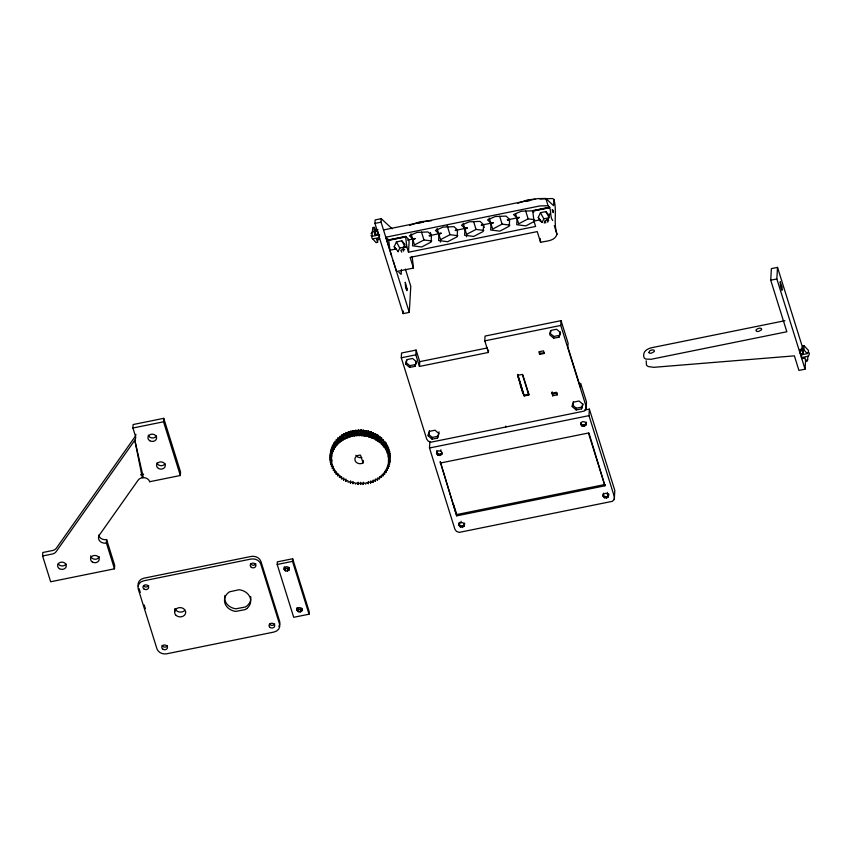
<?xml version="1.0" encoding="UTF-8"?>
<svg xmlns="http://www.w3.org/2000/svg" width="852" height="852" viewBox="0 0 852 852"><rect width="100%" height="100%" fill="white"/><g stroke="black" fill="none" stroke-linecap="round" stroke-linejoin="round"><path stroke-width="1.28" d="M343.675 477.897L343.558 480.07C344.517 478.909 346.572 479.57 345.763 481.21L347.083 480.464L347.999 480.847L348.085 482.2L350.268 481.678L350.492 483.009L351.62 482.083L352.6 482.338L352.962 483.648L353.995 482.637L354.996 482.818L355.486 484.106L356.413 483.031L357.425 483.137L358.053 484.394L358.862 483.244L359.874 483.276L360.63 484.479L361.312 483.276L362.334 483.244L363.197 484.394L363.761 483.137L364.762 483.031L365.742 484.117C365.583 482.392 367.659 482.211 368.245 483.648C367.894 481.881 370.013 481.678 370.695 483.009L370.854 481.678L373.059 482.2L373.08 480.858L373.975 480.464L375.327 481.22L375.455 479.048M403.518 250.669L403.603 247.517L404.988 244.513L401.803 240.807L396.414 241.893L394.199 246.707L395.317 248.752M98.736 535.067A6.337 5.293 3.3 0 0 106.617 539.561L114.679 565.345L114.477 568.817L50.662 581.756L42.6 555.983L42.802 552.501L52.515 550.53A6.337 5.304 3.4 0 0 56.381 548.145L135.021 436.725A6.337 5.304 3.3 0 0 135.873 434.371M114.477 568.817L106.415 543.033L106.617 539.561M106.415 543.033A6.337 5.304 3.3 0 1 99.759 541.009A6.337 5.304 3.3 0 1 99.333 535.12L138.109 480.187A6.337 5.304 3.3 0 1 142.316 477.727L134.818 440.196A6.337 5.304 3.4 0 0 135.468 436.192L132.912 428.013L133.114 424.541L163.754 418.332L180.549 472.019L180.347 475.491L149.707 481.71M180.347 475.491L163.552 421.804L163.754 418.332M174.756 611.811L174.905 609.201M277.198 564.471L277.347 561.862L292.662 558.763L309.191 611.598L309.042 614.207L293.716 617.306L277.198 564.471L292.513 561.361L292.662 558.763M284.121 569.434L284.27 566.836L285.526 568.231L287.561 568.497L289.201 567.475L289.052 570.084L287.412 571.096L285.367 570.829L284.121 569.434L284.398 567.73L286.048 566.718L288.082 566.985L289.329 568.38L289.052 570.084M285.367 570.829L285.526 568.231M287.412 571.096L287.561 568.497M296.901 610.288L297.05 607.689L298.296 609.084L300.341 609.35L301.981 608.328L301.832 610.937L300.192 611.949L298.147 611.683L296.901 610.288L297.178 608.584L298.818 607.572L300.863 607.838L302.109 609.233L301.832 610.937M298.147 611.683L298.296 609.084M300.192 611.949L300.341 609.35M330.576 451.315L330.097 459.963L331.503 459.334L331.503 458.482L330.097 457.812L330.352 453.466M330.097 457.812L331.566 457.29L331.652 456.438L330.32 455.66L331.843 455.245L332.014 454.414L330.768 453.552L331.013 449.206M331.002 459.899L330.757 464.244L332.003 463.403L331.833 462.583L330.31 462.114L330.565 457.769M330.768 453.552L332.323 453.243L332.589 452.423L331.428 451.475L331.673 447.13M331.566 457.29L331.694 455.117M343.558 480.07L343.729 478.728L341.46 478.771L341.79 477.461L341.024 476.896L339.511 477.333L339.969 476.055L339.266 475.427L337.712 475.757L338.308 474.521L337.658 473.85L336.082 474.063L336.796 472.871L336.22 472.157L334.623 472.264L335.454 471.124L333.345 470.368L334.303 469.303L333.877 468.515L332.28 468.387L333.334 467.397L332.994 466.587L331.407 466.342L331.534 464.17M331.769 459.217L331.652 461.39L330.31 462.114M331.428 451.475L333.015 451.283L333.356 450.495L332.301 449.462L332.546 445.117L334.154 445.042M332.323 453.243L332.45 451.07M333.015 451.283L333.143 449.11M333.377 447.524L333.622 443.178L335.23 443.221L334.985 447.566L333.377 447.524L334.325 448.621L333.899 449.387L332.301 449.462M332.28 468.387L332.461 465.128M333.899 449.387L334.027 447.215M334.325 448.621L334.453 446.448M333.345 470.368L333.473 468.195M334.644 445.671L334.9 441.325L336.497 441.485L336.242 445.83L334.644 445.671L335.486 446.831L334.985 447.566M336.242 445.83L336.828 445.138L336.114 443.924L336.359 439.579L337.914 439.877M334.623 472.264L334.74 470.091M336.828 445.138L337.009 441.879M337.69 444.19L337.999 437.949L339.543 438.333L339.298 442.667L337.754 442.284L338.34 443.551L336.114 443.924M336.082 474.063L336.199 471.891M338.34 443.551L337.999 437.949M339.554 440.782L339.799 436.437L341.311 436.927L341.056 441.272L339.554 440.782L340.012 442.082L339.298 442.667M337.712 475.757L337.839 473.584M340.012 442.082L339.799 436.437M341.514 439.408L341.758 435.063L343.218 435.67L342.962 440.015L341.514 439.408L341.833 440.729L341.056 441.272M339.511 477.333L339.639 475.16M341.833 440.729L341.758 435.063M343.601 438.194L343.857 433.849L345.241 434.541L344.985 438.887L343.601 438.194L343.793 439.525L342.962 440.015M341.46 478.771L341.588 476.598M344.985 438.887L345.859 438.471L346.061 432.784L347.382 433.583L347.126 437.917L348.042 437.566L348.138 436.224L350.31 436.82L350.79 431.155L351.929 432.124C350.704 440.899 354.272 434.595 353.271 430.601L354.304 431.655L354.049 435.99C356.7 435.979 355.167 431.772 355.795 430.239L356.722 431.346L356.466 435.692C359.171 435.862 357.84 431.602 358.362 430.047L359.161 431.229L358.916 435.574L359.927 435.574L360.684 434.392L360.928 430.047L361.621 431.282L361.365 435.628L362.388 435.692L363.25 434.584L363.506 430.239L362.632 431.357L362.388 435.692M348.042 437.566L348.383 431.879L349.618 432.773L349.363 437.108M345.763 481.21L345.891 479.037M352.653 436.256L353.271 430.601M350.492 483.009L350.609 480.837M355.05 435.851L355.795 430.239M352.962 483.648L353.09 481.476M357.478 435.617L358.362 430.047M359.927 435.574L360.928 430.047M358.053 484.394L358.181 482.221M377.468 229.912L375.423 230.328C373.826 222.745 373.538 232.873 375.178 234.588L378.245 233.959L374.944 223.405L375.136 219.922L381.27 218.687L392.208 228.826M375.178 234.588L374.912 230.232L377.968 229.603M360.63 484.479L360.747 482.307M364.816 436L365.071 431.655L366.051 430.611L365.796 434.946L364.816 436L363.815 435.851L363.506 430.239M363.133 462.892L360.46 455.138A5.155 4.303 3.3 0 0 355.028 460.431A5.155 4.303 3.3 0 0 362.931 463.03L363.272 460.463M363.197 484.394L363.325 482.221M367.212 436.469L367.468 432.124L368.554 431.155L368.309 435.5L367.212 436.469L366.232 436.256L366.051 430.611M372.377 235.461L371.781 237.91L372.729 238.901L379.374 237.58L379.555 234.385M369.566 437.119L369.811 432.773L370.993 431.889L370.748 436.224L369.566 437.119L368.596 436.831L368.554 431.155M377.968 239.029L377.596 242.33L376.637 239.242L379.694 238.613L403.156 313.621L409.279 312.375L381.068 222.159L381.27 218.687M368.245 483.648L368.373 481.476M371.834 437.928L372.09 433.583L373.357 432.784L373.112 437.129L371.834 437.928L370.897 437.566L370.993 431.889M376.105 440.015L376.35 435.67L377.777 435.074L377.532 439.419L376.105 440.015L375.306 439.557L375.37 438.194L373.123 438.471L373.357 432.784M370.695 483.009L370.822 480.837M374.017 438.897L374.273 434.552L375.625 433.849L375.306 439.557M373.059 482.2L373.187 480.027M391.579 255.696L389.886 250.147L388.672 239.838L385.807 237.229L539.902 205.928L548.113 205.747C552.213 209.198 549.295 216.259 552.682 220.519M378.064 441.283L378.32 436.938L379.8 436.437L379.545 440.782L378.064 441.283L377.266 440.74L377.777 435.074M379.896 442.678L380.152 438.333L381.675 437.949L381.43 442.294L379.161 442.082L379.278 439.909M375.327 481.22L375.21 479.878L376.062 479.42L377.479 480.07L377.606 477.897M377.479 480.07L377.223 478.739L379.502 478.771L379.63 476.609M383.102 445.83L382.495 445.149L383.144 443.924L381.579 444.201L381.834 439.856L383.4 439.589L383.102 445.83L384.699 445.681L384.944 441.336L383.517 441.677M382.495 445.149L382.623 442.976M379.502 478.771L379.119 477.461L381.387 477.333L381.515 475.16M384.806 443.359L386.307 443.189L386.062 447.534L383.911 446.842L384.039 444.669M384.454 447.577L384.582 445.404M381.387 477.333L380.865 476.055L383.112 475.767L383.24 473.595M387.234 449.473L385.626 449.398L385.881 445.053L387.479 445.127L387.234 449.473L386.222 450.495L386.606 451.294L388.203 451.485L388.459 447.14L386.861 446.959M383.112 475.767L382.463 474.521L384.667 474.074L384.784 471.901M386.286 449.409L386.414 447.247M384.667 474.074C383.017 472.977 384.603 471.454 386.031 472.264L386.158 470.091M389.215 449.206L388.97 453.552L387.394 453.253L387.522 451.081M386.031 472.264L385.136 471.135L385.605 470.389L387.213 470.368L387.33 468.195M388.597 452.945L390.088 453.466L389.843 457.812L388.352 457.29L388.469 455.117M387.213 470.368L386.201 469.303L386.584 468.525L388.182 468.387L388.374 465.139M390.205 455.628L389.833 462.125L388.469 461.39L388.597 459.217M388.182 468.387L387.074 467.397L387.372 466.598L388.949 466.353L389.204 462.008M388.352 457.29L388.224 456.448L389.513 455.671L389.769 451.326M388.949 466.353L387.745 465.437L387.969 464.606L389.502 464.255L389.694 460.996M401.398 269.605L401.122 274.387L398.906 272.342M549.636 207.206L532.713 210.636L533.948 221.083L535.62 226.451L408.502 252.224L406.819 246.867L405.595 236.409L388.672 239.838M403.156 313.621L403.305 311.012M488.398 352.451L484.777 340.853L485.054 336.071L561.053 320.661L560.776 325.443L586.219 406.787L586.059 409.237L584.195 411.101L431.048 442.156L428.311 441.219L426.724 439.131L401.281 357.787L401.558 353.005L416.106 350.055L419.738 361.653L419.461 366.435L488.398 352.451L488.537 350.055M408.502 252.224L409.098 241.808L408.161 238.784L405.595 236.409M405.722 364.038L407.192 359.565L412.581 358.468L416.511 361.855L415.041 366.328L409.642 367.425L405.722 364.038L406.553 360.066M431.133 234.896L427.96 231.957L417.086 232.372L409.386 235.727L412.549 238.666L415.169 238.56L412.89 239.753L412.538 245.834L421.655 246.984L431.112 242.064L431.463 235.983L429.27 235.706L431.133 234.896L430.367 232.468M409.279 312.375L410.781 286.315L405.382 269.051M409.642 367.425L409.748 365.689L405.818 362.302M415.041 366.328L416.245 361.237M419.461 366.435L415.829 354.826L416.106 350.055M438.94 234.47L438.588 240.552L447.694 241.702L457.162 236.781L457.513 230.7L455.319 230.423L457.173 229.614L453.999 226.675L443.125 227.09L435.425 230.445L438.599 233.384L441.219 233.278L438.94 234.47L440.548 239.625L440.409 242.053M428.162 435.787L429.632 431.314L435.021 430.217L438.95 433.604L437.481 438.077L432.081 439.174L428.162 435.787L429.365 430.697M584.515 410.121L589.371 409.13L588.998 415.648L614.441 496.993L614.271 499.442L612.407 501.317L459.26 532.372L456.523 531.435L454.936 529.337L429.493 447.992L429.877 441.474M432.081 439.174L432.188 437.438L428.258 434.051M436.575 453.722L436.65 452.412L437.971 453.892L440.133 454.18L441.868 453.104L441.794 454.404L440.058 455.479L437.896 455.192L436.575 453.722L436.948 450.612M437.481 438.077L439.046 431.857M437.896 455.192L437.971 453.892M440.058 455.479L440.133 454.18M441.794 454.404L442.092 452.604L440.772 451.123L440.846 449.824M456.704 515.854L440.26 461.763L456.704 515.854L604.952 485.789L588.913 432.954M464.979 229.188L464.628 235.269L473.744 236.419L483.201 231.499L483.553 225.418L481.359 225.141L483.222 224.332L480.049 221.392L469.175 221.808L461.475 225.162L464.638 228.102L467.258 227.995L464.979 229.188L466.598 234.343L466.459 236.771M453.285 503.82L457.077 515.449M464.606 523.043L464.233 526.153L462.498 527.228L460.336 526.941L459.015 525.46L459.388 522.361L459.196 525.301M460.336 526.941L460.41 525.641L459.09 524.161M459.015 525.46L459.313 523.66L461.049 522.585L461.124 521.286M462.498 527.228L462.572 525.918L464.308 524.843L464.233 526.153M491.029 223.906L490.677 229.987L499.783 231.148L509.251 226.217L509.602 220.135L507.409 219.859L509.262 219.049L506.088 216.11L495.214 216.525L487.514 219.88L490.688 222.819L493.308 222.713L491.029 223.906L492.637 229.06L502.105 224.129L509.911 225.13M533.725 212.297L532.138 210.827L521.264 211.243L513.564 214.597L516.727 217.537L519.347 217.441L517.068 218.623L516.717 224.704L525.833 225.865L534.247 221.488M505.822 426.937L505.875 426.064M524.182 395.946L517.728 375.327L517.782 374.454L524.182 395.946L528.783 395.019L528.826 394.135L522.755 374.731M539.582 351.982L539.689 354.368L544.279 353.431L544.332 352.558L539.731 353.484M539.934 198.953L552.533 198.527L553.928 199.475L553.576 205.641L545.834 198.463L537.623 198.633L383.528 229.933M553.683 338.212L549.764 334.836L551.233 330.352L556.622 329.266L560.552 332.642L559.082 337.126L553.683 338.212L553.789 336.476L549.859 333.1L550.594 330.853M552.65 395.797L552.139 392.122L552.65 395.797L557.24 394.859L557.346 393.123L552.746 394.061M559.082 337.126L560.286 332.024M572.203 406.574L573.673 402.101L579.062 401.004L582.992 404.391L581.522 408.864L576.122 409.961L572.203 406.574L573.407 401.484M576.122 409.961L576.229 408.225L572.299 404.838M580.617 424.509L580.691 423.21L582.012 424.679L584.174 424.967L585.91 423.891L586.208 422.091L585.835 425.201L584.099 426.266L581.937 425.989L580.617 424.509L580.904 422.709L582.651 421.633L584.813 421.91L586.133 423.391M581.522 408.864L582.725 403.773M581.937 425.989L582.012 424.679M584.099 426.266L584.174 424.967M586.059 409.237L586.495 402.006L580.659 383.336L580.436 387.234L567.879 347.094L568.103 343.196L561.053 320.661M585.835 425.201L585.91 423.891M603.056 496.258L603.131 494.948L604.451 496.428L606.613 496.716L608.349 495.64L608.647 493.83L608.573 495.14L608.275 496.94L606.539 498.015L604.377 497.728L603.056 496.258L603.429 493.148M604.377 497.728L604.451 496.428M606.539 498.015L606.613 496.716M608.573 495.14L607.252 493.659L607.327 492.36M608.275 496.94L608.349 495.64M614.271 499.442L614.814 490.475L589.371 409.13M646.189 360.811L646.519 365.252L648.148 366.52L653.697 367.329L794.383 355.859L798.931 370.418L805.065 369.172L805.587 360.172M784.905 320.703L651.833 347.691A7.913 4.143 -17.4 0 0 644.613 351.801A21.289 11.151 -17.4 0 0 644.25 358.021L645.827 359.097L651.173 359.267L786.843 331.758L770.719 280.202L771.39 268.625L777.514 267.379L802.989 348.819M803.116 351.525L803.361 353.335L800.305 353.963L776.843 278.966L777.514 267.379M800.305 353.963L800.028 349.597L803.095 348.979M808.26 352.494L809.272 352.994L809.166 354.805L808.047 356.232L801.434 357.574L801.615 354.379M350.31 436.82L350.79 431.155M386.606 451.294L386.733 449.132M808.047 356.232L807.323 360.769L805.79 361.078L804.821 357.989L801.764 358.617L805.065 369.172M379.374 237.58L378.565 235.003L371.93 236.323L372.75 227.559L374.454 227.239M547.815 221.935L549.029 215.311L545.844 211.594L540.456 212.691L538.24 217.494L540.487 221.584M348.383 431.879L348.298 433.221L349.618 432.773M388.469 461.39L388.512 460.549L389.95 459.973L388.512 459.345L388.469 458.493L389.843 457.812M375.508 435.191L375.625 433.849M377.266 440.74L377.532 439.419M806.216 359.917L805.79 361.078M807.739 359.608L807.323 360.769M379.406 437.736L379.8 436.437M379.161 442.082L379.545 440.782M544.247 223.096L544.854 221.158L546.718 220.018L548.752 220.359M278.87 626.476L279.882 624.047L279.69 621.459L260.882 561.319C259.445 557.485 255.057 555.749 251.202 556.431L143.967 578.178L141.187 579.264L139.142 581.16L138.13 583.588L138.322 586.176M381.153 439.206L381.675 437.949M381.43 442.294L380.897 443.551L381.579 444.201M398.118 251.638L399.78 248.038L396.414 241.893M542.16 222.425L543.821 218.826L540.456 212.691M550.339 213.021L548.688 216.046M553.928 199.475C557.123 210.7 553.278 222.755 556.974 234.236C554.94 241.286 546.302 240.86 540.583 242.309L537.239 231.606L410.11 257.379L413.454 268.082L397.277 271.362L396.521 271.362L393.166 260.733M333.643 445.298L333.792 445M333.973 444.616L334.41 443.796L334.09 444.393M383.911 446.842L384.699 445.681M807.27 353.623L808.356 352.227L808.463 350.417L804 345.688L803.937 349.938L807.27 353.623L800.624 354.996L801.434 357.574M371.078 233.523L372.164 232.127M385.413 444.286L386.307 443.189M386.062 447.534L385.168 448.631L385.626 449.398M338.585 439.206L339.543 438.333M388.203 451.485L387.096 452.433L387.394 453.253M341.418 436.022C339.33 437.566 342.302 435.372 341.194 436.181M331.407 466.342L332.568 465.437L332.312 464.606L330.757 464.244M340.566 437.491L341.311 436.927M342.014 435.606L342.632 435.191M388.97 453.552C387.021 453.956 387.798 455.98 389.513 455.671M342.323 435.393L342.855 435.042L341.79 435.755M343.015 434.946L343.25 434.808M436.863 451.911L438.61 450.846L440.772 451.123M603.344 494.448L605.09 493.372L607.252 493.659M404.711 249.572L402.676 249.231L400.813 250.36L401.793 252.16M343.654 434.563L343.888 434.424M344.219 434.243L344.538 434.062M344.868 433.892L345.209 433.721M431.783 240.967L423.966 239.976L414.509 244.907L412.89 239.753M440.548 239.625L450.016 234.694L457.822 235.695M466.598 234.343L476.055 229.412L483.872 230.413M534.651 219.678L528.144 218.847L518.687 223.778L517.068 218.623M345.624 433.508L345.88 433.391M345.241 434.541L344.038 435.18L343.857 433.849M346.221 433.231L346.572 433.072M346.998 432.88L348.234 432.401L347.265 432.773M347.382 433.583L346.114 434.126L346.061 432.784M409.546 225.418L420.334 221.68L431.549 220.711M517.814 203.255L527.58 199.932L535.013 199.08M348.33 432.358L348.692 432.23M349.139 432.07L350.417 431.676L349.416 431.985M389.833 462.125L388.342 462.593L388.214 463.435L389.502 464.255M350.609 431.613L350.886 431.538M351.258 431.432L351.631 431.336M350.566 432.475L351.929 432.124M352.11 431.229L352.387 431.165M352.866 431.059L353.154 430.995M374.944 223.405L381.068 222.159M372.675 231.808L374.209 231.499M374.816 231.861L377.873 231.243M418.076 223.224L423.093 222.202M525.322 201.477L530.338 200.454M372.771 238.943L376.073 242.639L377.596 242.33M388.661 240.126L405.573 236.696M532.702 210.913L549.615 207.483M388.778 240.339L405.69 236.909M532.819 211.126L549.732 207.696M407.533 240.115L415.169 238.56M429.27 235.706L441.219 233.278M455.319 230.423L467.258 227.995M481.359 225.141L493.308 222.713M507.409 219.859L519.347 217.441M399.78 248.038L404.093 247.155M543.821 218.826L549.221 217.729L545.844 211.594M398.118 251.766L396.18 249.018L389.886 250.147L385.807 237.229M403.603 247.517L406.819 246.867M533.948 221.083L540.221 219.816L542.16 222.553M770.719 280.202L776.843 278.966M401.281 357.787L415.829 354.826M484.777 340.853L560.776 325.443M419.738 361.653L487.376 347.935M409.748 365.689L415.137 364.592M553.789 336.476L559.178 335.39M132.912 428.013L163.552 421.804M517.728 375.327L522.329 374.401L528.783 395.019M524.236 395.072L528.826 394.135M551.84 393.219L556.431 392.282L557.24 394.859M804.182 345.688C800.262 345.571 802.935 351.365 803.361 353.335M802.595 349.288L800.028 349.597M802.403 350.247L803.937 349.938M799.943 351.237L802.999 350.619M432.188 437.438L437.587 436.341M576.229 408.225L581.628 407.128M429.493 447.992L588.998 415.648M440.186 463.062L588.444 433.008L604.952 485.789M42.6 555.983L52.313 554.013A6.337 5.304 3.3 0 0 56.179 551.617L134.818 440.196L143.37 477.642A6.337 5.304 3.3 0 1 149.707 481.721M456.778 514.555L605.026 484.49M353.537 430.92L355.753 430.601L353.921 430.856M354.049 435.99L353.016 434.946M355.955 430.558L356.243 430.537M355.295 431.506L356.722 431.346M356.732 430.484L357.031 430.462M142.316 477.727L143.37 477.642M357.52 430.42L357.808 430.409M358.202 430.388L358.596 430.377M357.733 431.282L359.161 431.229M358.99 430.356L359.384 430.356M359.778 430.356L360.172 430.356M360.96 430.377L363.623 430.579L361.461 430.398M360.183 431.229L361.621 431.282M360.673 430.367L361.759 430.42M362.632 431.357L364.06 431.506M363.815 430.601L364.113 430.643M461.049 522.585L463.211 522.872L464.532 524.342M460.41 525.641L462.572 525.918M364.603 430.707L364.89 430.75M365.38 430.824L365.668 430.878M365.071 431.655L366.477 431.911M366.051 430.952L366.445 431.027M379.694 238.613L376.637 239.242M804.821 357.989L801.764 358.617M366.829 431.101L368.256 431.442L367.212 431.187M367.468 432.124L368.841 432.486M368.447 431.495L368.735 431.57M369.108 431.676L370.503 432.113L369.48 431.783M369.811 432.773L371.152 433.221M370.684 432.177L371.962 432.656L370.961 432.273M372.047 432.678L372.409 432.827M330.097 459.963L331.566 460.538L331.652 461.39L331.566 460.538M372.856 433.008L373.123 433.125M372.09 433.583L373.378 434.126M373.559 433.317L373.815 433.444M374.166 433.604L374.507 433.774M374.848 433.945L375.189 434.126M374.273 434.552L374.88 434.861M375.604 434.35L375.849 434.488M376.179 434.669L376.509 434.861M377.148 435.255L378.629 436.256L377.553 435.51M376.35 435.67L377.521 436.394M347.126 437.917L345.816 437.129L345.859 438.471M376.914 435.106L377.787 435.67M378.32 436.938L379.321 437.672M350.545 435.5L351.674 436.469M370.982 235.333L371.93 236.323M333.622 443.178L334.57 444.275M538.24 217.494L540.221 219.816M394.199 246.707L396.18 249.018M355.55 434.584L356.466 435.692M358.106 434.392L358.916 435.574M385.2 443.008L385.881 444.116L385.392 443.296M336.359 439.579L337.072 440.793M360.684 434.392L361.365 435.628M386.307 444.861L386.542 445.33M546.718 220.018L547.698 221.818M401.803 240.807L405.179 246.942M402.676 249.231L403.656 251.02M544.854 221.158L545.834 222.947M333.334 467.397L332.994 466.587M363.25 434.584L363.815 435.851M387.415 447.268L387.532 447.588M365.796 434.946L366.232 436.256M545.834 198.463L548.113 205.747M554.301 225.684L556.974 234.236M525.673 210.955L528.144 218.847M515.588 213.895L516.727 217.537M544.279 353.431L543.48 350.854L538.879 351.791L539.689 354.368M499.634 216.238L502.105 224.129M489.165 217.963L490.688 222.819M483.553 225.418L484.202 227.484M473.584 221.52L476.055 229.412M517.505 375.136L523.778 395.211M520.199 384.774L522.947 393.56M463.126 223.245L464.638 228.102M447.193 225.673L450.016 234.694M437.076 228.528L438.599 233.384M421.495 232.085L423.966 239.976M411.037 233.799L412.549 238.666M436.969 451.166L438.109 454.787M292.513 561.361L309.042 614.207M139.1 588.679L140.282 592.438M144.201 604.973L145.373 608.722M368.309 435.5L368.596 436.831M648.926 352.526L649.671 350.928A2.854 1.491 -17.4 0 1 653.164 349.97A2.854 1.491 -17.4 0 1 654.144 351.652L651.354 353.186A2.854 1.491 -17.4 0 1 648.915 352.526M378 232.149L378.245 233.959M370.748 436.224L370.897 437.566M540.147 238.432L540.583 242.309M412.144 256.473L413.454 268.082M373.112 437.129L373.123 438.471M361.866 457.492A5.155 4.303 3.3 0 1 355.817 455.287M66.094 563.907A4.356 3.642 3.4 0 1 62.132 565.93A4.356 3.642 3.4 0 1 58.192 563.747M165.075 463.658A4.356 3.642 3.3 0 1 160.73 465.661A4.356 3.642 3.3 0 1 156.917 462.892M156.406 435.947A4.356 3.642 3.3 0 1 152.071 437.949A4.356 3.642 3.3 0 1 148.259 435.18M140.537 474.862A6.337 5.293 3.4 0 1 143.573 474.17M99.29 556.644A4.356 3.642 3.3 0 1 94.689 559.231A4.356 3.642 3.3 0 1 90.749 555.834M167.45 645.678A2.854 2.386 3.3 0 1 162.029 645.326M274.685 623.93A2.854 2.386 3.3 0 1 269.541 624.133M250.722 596.677A13.121 10.97 3.3 0 1 246.963 605.942L245.28 607.018L235.77 608.807A13.121 10.97 3.3 0 1 224.896 595.505M148.642 585.526A2.854 2.386 3.3 0 1 143.487 585.739M255.877 563.779A2.854 2.386 3.3 0 1 250.467 563.428M184.341 610.863A5.591 4.665 3.3 0 1 175.001 608.562M407.086 288.966L407 290.607L405.669 288.2L405.243 282.204L407.086 288.966M780.219 281.905L780.538 286.357L781.976 290.308L782.147 287.241L780.219 281.905M553.289 210.55L553.14 212.595L552.202 209.581L553.289 210.55M756.203 330.001L756.161 330.778A2.854 1.491 -17.4 0 0 758.589 331.449L761.39 329.905A2.854 1.491 -17.4 0 0 760.41 328.222A2.854 1.491 -17.4 0 0 756.906 329.192L756.203 330.001M138.982 583.769L137.981 586.197L138.173 588.785L156.981 648.926C158.419 652.76 162.807 654.485 166.651 653.814L273.897 632.067L276.676 630.981L278.721 629.074L279.733 626.646L279.541 624.069L260.733 563.928C259.296 560.094 254.908 558.358 251.052 559.04L143.818 580.787L141.038 581.873L138.982 583.769M246.814 608.552L245.131 609.627L235.621 611.417A13.121 10.97 3.3 0 1 224.896 603.173A13.121 10.97 3.3 0 1 229.497 591.821L238.922 589.765L241.031 590.074A13.121 10.97 3.3 0 1 246.814 608.552M59.438 568.689A4.356 3.642 3.2 0 0 66.286 566.175A4.356 3.642 3.2 0 0 60.13 562.416A4.356 3.642 3.2 0 0 59.438 568.689M158.419 468.44A4.356 3.642 3.4 0 0 165.267 465.916A4.356 3.642 3.4 0 0 159.111 462.167A4.356 3.642 3.4 0 0 158.419 468.44M149.75 440.729A4.356 3.642 3.3 0 0 156.608 438.205A4.356 3.642 3.3 0 0 150.442 434.456A4.356 3.642 3.3 0 0 149.75 440.729M92.378 562.011A4.356 3.642 3.3 0 0 99.226 559.487A4.356 3.642 3.3 0 0 93.07 555.738A4.356 3.642 3.3 0 0 92.378 562.011M162.934 649.245A2.854 2.386 3.3 0 0 167.471 647.701A2.854 2.386 3.3 0 0 163.52 645.156A2.854 2.386 3.3 0 0 162.934 649.245M144.116 589.105A2.854 2.386 3.3 0 0 148.663 587.561A2.854 2.386 3.3 0 0 144.712 585.015A2.854 2.386 3.3 0 0 144.116 589.105M270.169 627.498A2.854 2.386 3.3 0 0 274.717 625.954A2.854 2.386 3.3 0 0 270.766 623.408A2.854 2.386 3.3 0 0 270.169 627.498M251.361 567.357A2.854 2.386 3.3 0 0 255.898 565.813A2.854 2.386 3.3 0 0 251.947 563.268A2.854 2.386 3.3 0 0 251.361 567.357M176.162 615.463A5.591 4.665 3.3 0 0 185.523 613.568A5.591 4.665 3.3 0 0 178.707 607.71A5.591 4.665 3.3 0 0 176.162 615.463"/></g></svg>
